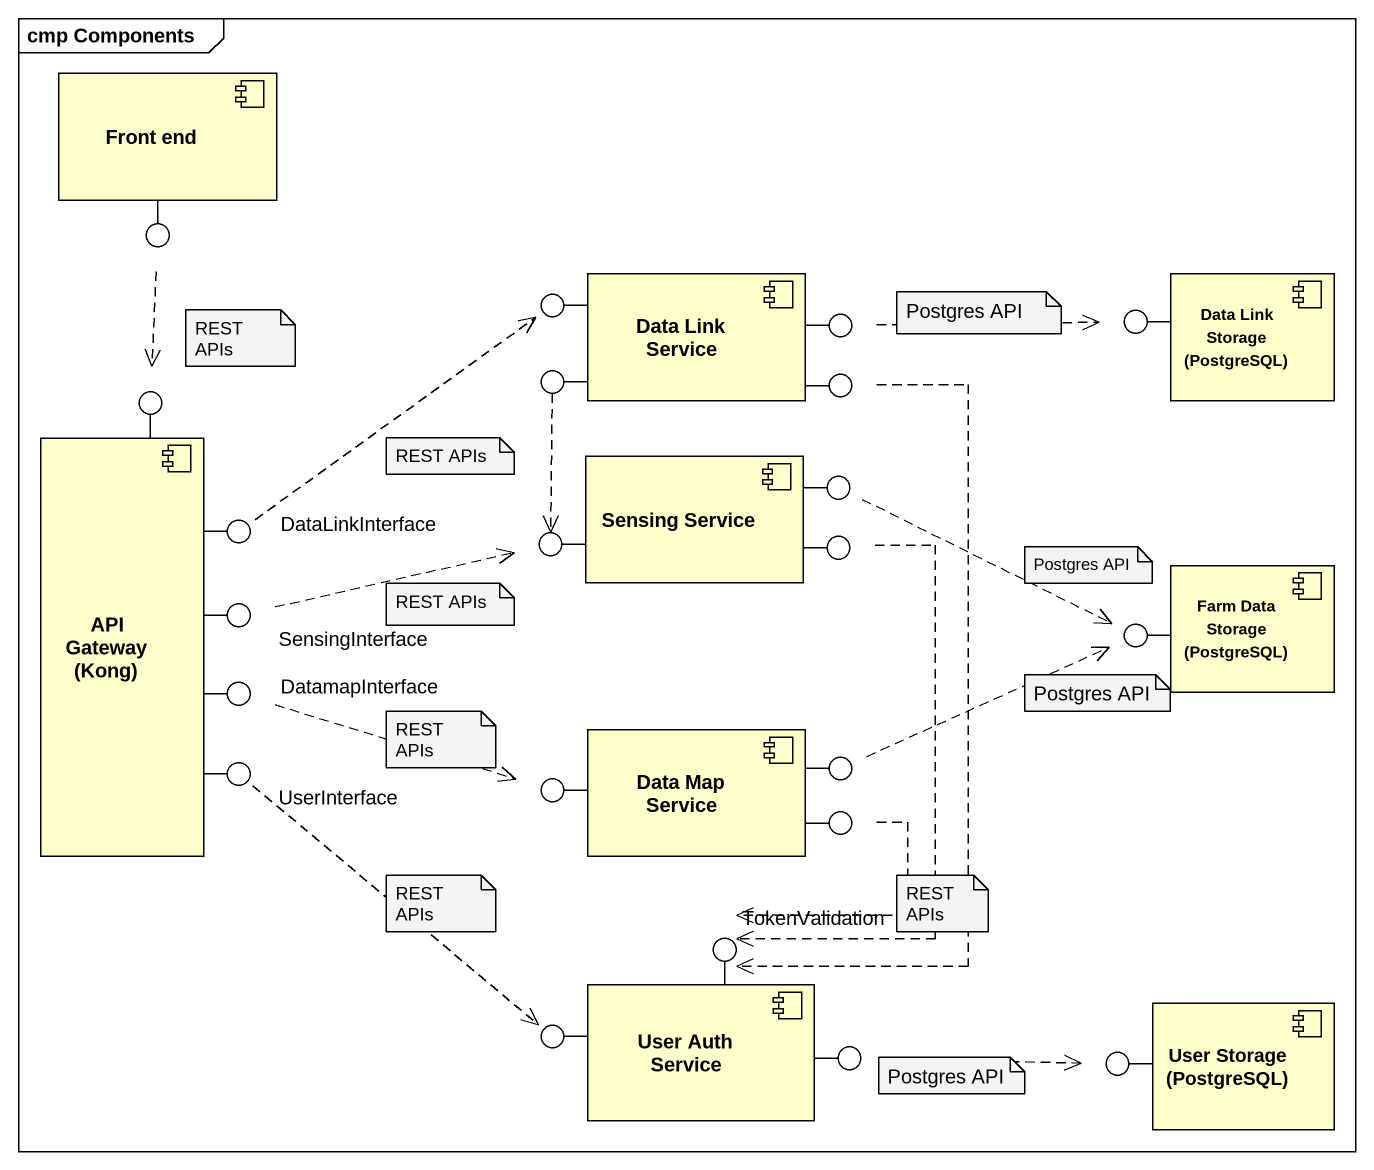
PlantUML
@startuml
mainframe cmp Components
component "Front end" as Front_end
() " " as lollipop1
() " " as lollipop2
component "Data Link Service" as Data_Link_Service
component "Data Link Storage (PostgreSQL)" as Data_Link_Storage_PostgreSQL
() " " as lollipop3
() " " as lollipop4
() " " as lollipop5
() " " as lollipop6
() " " as lollipop7
component "API Gateway (Kong)" as API_Gateway_Kong
component "Sensing Service" as Sensing_Service
() DataLinkInterface
() " " as lollipop8
() " " as lollipop9
() " " as lollipop10
() SensingInterface
() " " as lollipop11
component "Farm Data Storage (PostgreSQL)" as Farm_Data_Storage_PostgreSQL
() DatamapInterface
() UserInterface
() " " as lollipop12
component "Data Map Service" as Data_Map_Service
() " " as lollipop13
() " " as lollipop14
() TokenValidation
() " " as lollipop15
component "User Auth Service" as User_Auth_Service
component "User Storage (PostgreSQL)" as User_Storage_PostgreSQL
() " " as lollipop16
() " " as lollipop17
Front_end -- lollipop1
Data_Link_Service -left- lollipop2
API_Gateway_Kong -up- lollipop3
Data_Link_Service -left- lollipop4
Data_Link_Service -right- lollipop5
Data_Link_Service -right- lollipop6
Data_Link_Storage_PostgreSQL -left- lollipop7
API_Gateway_Kong -up- DataLinkInterface
Sensing_Service -left- lollipop8
Sensing_Service -right- lollipop9
Sensing_Service -right- lollipop10
API_Gateway_Kong -right- SensingInterface
Farm_Data_Storage_PostgreSQL -left- lollipop11
API_Gateway_Kong -right- DatamapInterface
API_Gateway_Kong -- UserInterface
Data_Map_Service -left- lollipop12
Data_Map_Service -right- lollipop13
Data_Map_Service -right- lollipop14
User_Auth_Service -up- TokenValidation
User_Auth_Service -left- lollipop15
User_Auth_Service -right- lollipop16
User_Storage_PostgreSQL -left- lollipop17
lollipop1 ..> lollipop3
lollipop4 ..> lollipop8
lollipop5 .right.> lollipop7
lollipop6 ..> TokenValidation
DataLinkInterface .up.> lollipop2
lollipop9 .right.> lollipop11
lollipop10 ..> TokenValidation
SensingInterface .right.> lollipop8
DatamapInterface .right.> lollipop12
UserInterface ..> lollipop15
lollipop13 .right.> lollipop11
lollipop14 ..> TokenValidation
lollipop16 .right.> lollipop17
note as N1
  Postgres API
end note
note as N2
  REST APIs
end note
note as N3
  REST APIs
end note
note as N4
  Postgres API
end note
note as N5
  REST APIs
end note
note as N6
  REST APIs
end note
note as N7
  Postgres API
end note
note as N8
  REST APIs
end note
note as N9
  REST APIs
end note
note as N10
  Postgres API
end note
@enduml
